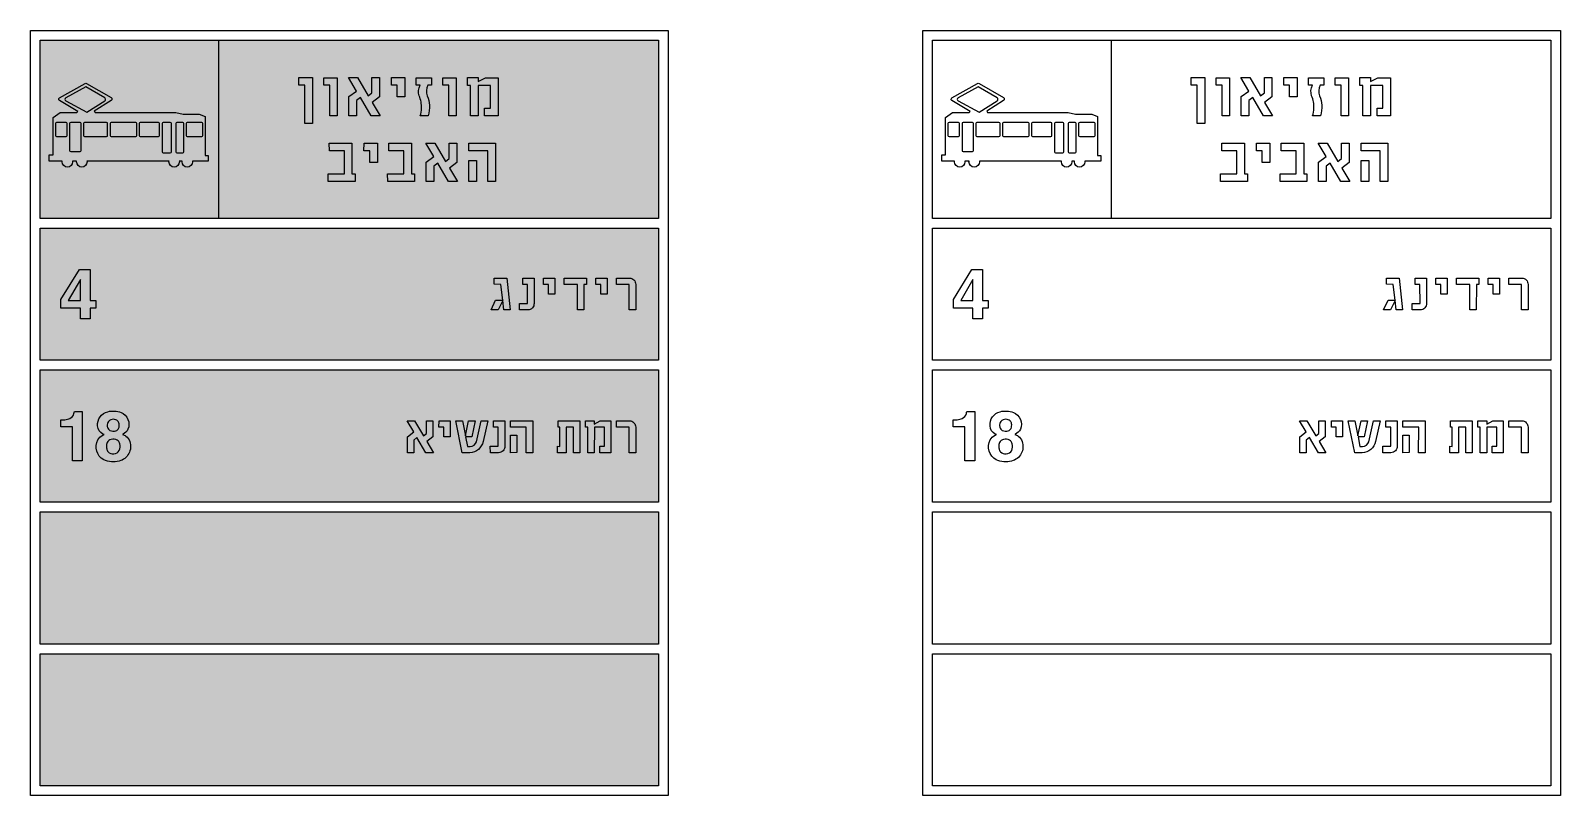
# Model space of a CAD drawing. Extents: x 0 to 1200, y 0 to 600.
import ezdxf

# ---------------------------------------------------------------- set-up
doc = ezdxf.new("R2010")
doc.units = 0
doc.header["$MEASUREMENT"] = 0

msp = doc.modelspace()

# ---------------------------------------------------------------- hatches: boundary and pattern name
for color, points in [(256, [(7.5001, 452.5), (7.5001, 592.5), (492.5, 592.5), (492.5, 452.5)]), (5, [(7.5001, 452.5), (7.5001, 592.5), (147.5, 592.5), (147.5, 452.5)])]:
    msp.add_hatch(color=color).paths.add_polyline_path(points)
h = msp.add_hatch(color=7)
edge = h.paths.add_edge_path()
edge.add_line((37.0328, 536.651), (22.6749, 545.11))
edge.add_arc((23.31702187585727, 546.173877732906), 1.242640870898622, 118.8776418096449, 238.886189722208, ccw=False)
edge.add_line((22.7169, 547.262), (42.756, 558.568))
edge.add_arc((43.3678, 557.4984011849642), 1.232209748835768, 60.230868216413626, 119.76913178358669, ccw=False)
edge.add_line((43.9796, 558.568), (63.1754, 547.389))
edge.add_arc((62.53737819408739, 546.2996440242227), 1.262445351998111, -57.40791172058482, 59.643041823096326, ccw=False)
edge.add_line((63.2174, 545.236), (49.9537, 536.735))
edge.add_line((49.9537, 536.735), (50.732, 535.871))
edge.add_line((50.732, 535.871), (113.885, 535.871))
edge.add_line((113.885, 535.871), (119.749, 534.31))
edge.add_line((119.749, 534.31), (132.32, 534.31))
edge.add_line((132.32, 534.31), (136.961, 532.496))
edge.add_line((136.961, 532.496), (136.961, 501.952))
edge.add_line((136.961, 501.952), (139.408, 501.952))
edge.add_line((139.408, 501.952), (139.408, 497.48))
edge.add_line((139.408, 497.48), (126.942, 497.48))
edge.add_arc((122.7882543079844, 497.0543333474608), 4.17549941600069, -1.088669654420812, 5.851119319778377, ccw=False)
edge.add_arc((122.871, 496.975), 4.091999999999999, -180, 0, ccw=False)
edge.add_arc((122.9637456920156, 496.8894127259948), 4.185620824718194, 171.8885493829678, 178.8283383571669, ccw=False)
edge.add_line((118.82, 497.48), (116.67, 497.48))
edge.add_arc((112.5262543079844, 496.8894127259948), 4.185620824718209, 1.1716616428331008, 8.111450617032176, ccw=False)
edge.add_arc((112.619, 496.975), 4.091999999999999, -180, 0, ccw=False)
edge.add_arc((112.7122456920156, 496.8811666949215), 4.18629743229945, 171.7758534942489, 178.715642468448, ccw=False)
edge.add_line((108.569, 497.48), (44.2325, 497.48))
edge.add_arc((40.08950430798441, 496.8770436793849), 4.186641808016244, 1.3406917072655915, 8.28048068146478, ccw=False)
edge.add_arc((40.18295, 496.975), 4.09205, -180, 0, ccw=False)
edge.add_arc((40.27589569201559, 496.8852897104582), 4.185957104204334, 171.832196884639, 178.7719858588382, ccw=False)
edge.add_line((36.1324, 497.48), (32.9273, 497.48))
edge.add_arc((28.76305430798441, 497.2275), 4.171893866515591, -3.469894487099623, 3.469894487099623, ccw=False)
edge.add_arc((28.85605, 496.975), 4.071249999999999, -180, 0, ccw=False)
edge.add_arc((28.96979569201559, 496.8852897104582), 4.185957104204334, 171.832196884639, 178.7719858588382, ccw=False)
edge.add_line((24.8263, 497.48), (14.6593, 497.48))
edge.add_line((14.6593, 497.48), (14.6593, 502.416))
edge.add_line((14.6593, 502.416), (17.6544, 502.416))
edge.add_line((17.6544, 502.416), (17.6544, 531.779))
edge.add_line((17.6544, 531.779), (23.1808, 535.871))
edge.add_line((23.1808, 535.871), (36.2335, 535.871))
edge.add_line((36.2335, 535.871), (37.0328, 536.651))
edge = h.paths.add_edge_path(flags=16)
edge.add_arc((20.44085007897397, 527.0199493390127), 0.8430507336729852, 90.02379221970901, 179.9285945039257)
edge.add_line((19.5978, 527.021), (19.5978, 517.776))
edge.add_arc((20.44141436338678, 517.7766140913712), 0.8436145868942178, 180.0417072528904, 269.9378991614473)
edge.add_line((20.4405, 516.933), (27.8966, 516.933))
edge.add_arc((27.89577024875016, 517.7766295781178), 0.843629986168287, 270.0563532035438, 359.9572417138272)
edge.add_line((28.7394, 517.776), (28.7394, 527.021))
edge.add_arc((27.89626535280134, 527.0198646547993), 0.8431354116128283, 0.07715309670209324, 89.97725884555625)
edge.add_line((27.8966, 527.863), (20.4405, 527.863))
edge = h.paths.add_edge_path(flags=16)
edge.add_arc((31.44893320678759, 527.0196657482621), 0.8433342622581039, 90.00905001386138, 179.909351453274)
edge.add_line((30.6056, 527.021), (30.6056, 505.931))
edge.add_arc((31.44948311305949, 505.9318832988515), 0.8438835753371623, 180.0599719048441, 269.9536197875427)
edge.add_line((31.4488, 505.088), (38.8258, 505.088))
edge.add_arc((38.82515150093498, 505.9318486766449), 0.8438489258311322, 270.0440318900266, 359.942376417586)
edge.add_line((39.669, 505.931), (39.669, 527.021))
edge.add_arc((38.82563222170562, 527.0196311274848), 0.8433688892039897, 0.09299685256578084, 89.98860168029849)
edge.add_line((38.8258, 527.863), (31.4488, 527.863))
edge = h.paths.add_edge_path(flags=16)
edge.add_arc((42.29929128824781, 517.7770919037896), 0.8440919944826711, 180.0741169169211, 269.9734399021413)
edge.add_line((42.2989, 516.933), (59.6109, 516.933))
edge.add_arc((59.61001255995006, 517.7766872532313), 0.8436877199621201, 270.0602670604364, 359.9533278569338)
edge.add_line((60.4537, 517.776), (60.4537, 527.021))
edge.add_arc((59.61054230541558, 527.0198415855158), 0.843158490356962, 0.07871863061257223, 89.9756933116475)
edge.add_line((59.6109, 527.863), (42.2989, 527.863))
edge.add_arc((42.29881921884816, 527.0193792280973), 0.8436207757704175, 89.99451362602146, 179.8899227598787)
edge.add_line((41.4552, 527.021), (41.4552, 517.776))
edge = h.paths.add_edge_path(flags=16)
edge.add_arc((63.16404561472027, 517.7771463223024), 0.8441463930541274, 180.0778057581247, 269.9765416691637)
edge.add_line((63.1637, 516.933), (82.5431, 516.933))
edge.add_arc((82.54215967526, 517.7766400434856), 0.8436405675303987, 270.0638620903295, 359.9565314953291)
edge.add_line((83.3858, 517.776), (83.3858, 527.021))
edge.add_arc((82.54268942438532, 527.0198887920778), 0.8431113078926034, 0.0755149906492058, 89.97209828571658)
edge.add_line((82.5431, 527.863), (63.1637, 527.863))
edge.add_arc((63.16357354054519, 527.0193248058052), 0.8436752036723932, 89.99141186912235, 179.8862339205022)
edge.add_line((62.3199, 527.021), (62.3199, 517.776))
edge = h.paths.add_edge_path(flags=16)
edge.add_arc((86.02293407757942, 517.7771347742129), 0.8441348403207763, 180.0770229939312, 269.9773244333531)
edge.add_line((86.0226, 516.933), (100.358, 516.933))
edge.add_arc((100.3572154446163, 517.7767845553836), 0.8437849201254626, 270.0532739062808, 359.9467260937183)
edge.add_line((101.201, 517.776), (101.201, 527.021))
edge.add_arc((100.3577466269164, 527.019745732174), 0.8432543058915962, 0.08522254651274974, 89.98278430545703)
edge.add_line((100.358, 527.863), (86.0226, 527.863))
edge.add_arc((86.02246201613872, 527.0193363548482), 0.8436636564357266, 89.99062909387273, 179.88701669575)
edge.add_line((85.1788, 527.021), (85.1788, 517.776))
edge = h.paths.add_edge_path(flags=16)
edge.add_arc((109.6037437459218, 504.9442571522422), 0.843257191178206, 270.0174113871108, 359.9145817609197)
edge.add_line((110.447, 504.943), (110.447, 527.021))
edge.add_arc((109.6037696740167, 527.0197688066462), 0.8432312248102387, 0.08365701592145545, 89.98434983604633)
edge.add_line((109.604, 527.863), (103.972, 527.863))
edge.add_arc((103.9722706594079, 527.0197284253197), 0.8432716181162259, 90.01838985409996, 179.9136032939357)
edge.add_line((103.129, 527.021), (103.129, 504.943))
edge.add_arc((103.9722159223185, 504.9442167725826), 0.843216800228131, 180.0826785682915, 269.9853282836823)
edge.add_line((103.972, 504.101), (109.604, 504.101))
edge = h.paths.add_edge_path(flags=16)
edge.add_arc((119.4117523888342, 504.9442484990651), 0.8432485354193351, 270.0168243102356, 359.9151688377921)
edge.add_line((120.255, 504.943), (120.255, 527.021))
edge.add_arc((119.4117855180153, 527.0197846694618), 0.8432153578162099, 0.0825807239050922, 89.98542612806241)
edge.add_line((119.412, 527.863), (114.745, 527.863))
edge.add_arc((114.7457605756147, 527.0202394243854), 0.8427609188171922, 90.05170835246871, 179.94829164754)
edge.add_line((113.903, 527.021), (113.903, 504.943))
edge.add_arc((114.7462015192483, 504.9442023524065), 0.8432023764873535, 180.0817001275685, 269.986306724402)
edge.add_line((114.746, 504.101), (119.412, 504.101))
edge = h.paths.add_edge_path(flags=16)
edge.add_arc((122.9457231240766, 527.0202768759235), 0.8427234343257326, 90.04916436525944, 179.9508356347512)
edge.add_line((122.103, 527.021), (122.103, 517.776))
edge.add_arc((122.9462528256268, 517.7762519325952), 0.8432528632608374, 180.0171178483611, 269.9148752996687)
edge.add_line((122.945, 516.933), (134.206, 516.933))
edge.add_arc((134.205251500935, 517.776748499065), 0.8437488310660156, 270.0508277362208, 359.9491722637812)
edge.add_line((135.049, 517.776), (135.049, 527.021))
edge.add_arc((134.2057235782937, 527.0197226561777), 0.8432773891270945, 0.086788094799525, 89.98121875716721)
edge.add_line((134.206, 527.863), (122.945, 527.863))
edge = h.paths.add_edge_path(flags=16)
edge.add_line((27.5685, 544.942), (44.0641, 535.914))
edge.add_line((44.0641, 535.914), (58.2398, 545.026))
edge.add_arc((57.53876482096641, 546.0755056337982), 1.262106333720332, 303.7416178613775, 420.7789660339439)
edge.add_line((58.1549, 547.177), (43.3473, 555.784))
edge.add_line((43.3473, 555.784), (27.5685, 547.177))
edge.add_arc((28.18048075006151, 546.0595000000001), 1.274098382561463, 118.7066019421511, 241.2933980578514)
at = {"true_color": 0x000000}
h = msp.add_hatch(color=18, dxfattribs=at)
h.paths.add_polyline_path([(342.73, 563.0930000000001), (351.094, 563.0930000000001), (351.087, 560.082), (356.741, 563.0269999999999), (366.71, 563.0409999999999), (366.724, 533.078), (356.141, 533.071), (356.141, 539.2080000000001), (360.696, 539.201), (360.696, 556.992), (351.131, 556.992), (351.109, 533.0930000000001), (345.096, 533.078), (345.074, 557.006), (342.73, 556.992)])
h.paths.add_polyline_path([(323.404, 563.063), (333.805, 563.063), (333.827, 533.0930000000001), (327.967, 533.078), (327.967, 557.065), (323.382, 557.057)])
edge = h.paths.add_edge_path()
edge.add_line((302.496, 563.063), (314.479, 563.049))
edge.add_line((314.479, 563.049), (314.457, 557.087))
edge.add_line((314.457, 557.087), (311.468, 557.087))
edge.add_arc((321.6762061742438, 552.5298946048333), 11.17920761407199, 155.9432566318946, 199.5119534221359)
edge.add_arc((291.6785223915404, 540.3803878040234), 21.20218661795121, 2.9295783263806925, 23.385892066245106, ccw=False)
edge.add_arc((287.5094402390031, 540.2903197221931), 25.370722235556, -16.447354333750525, 2.6515183435445238, ccw=False)
edge.add_line((311.842, 533.107), (305.631, 533.107))
edge.add_arc((288.7691970934406, 539.1004448639038), 17.89530046119119, 340.4324938055123, 359.5727426663001)
edge.add_arc((282.4544344492093, 539.6402315836527), 24.21892452036755, 358.4071011175086, 382.5296742339963)
edge.add_arc((314.6642351722782, 552.1832863165592), 10.36627157464244, 151.629753963514, 198.34864737609, ccw=False)
edge.add_line((305.543, 557.109), (302.503, 557.109))
edge.add_line((302.503, 557.109), (302.496, 563.063))
h.paths.add_polyline_path([(283.082, 563.0930000000001), (293.593, 563.0930000000001), (293.585, 547.975), (287.587, 547.997), (287.594, 557.087), (283.046, 557.072)])
h.paths.add_polyline_path([(249.43, 563.0930000000001), (256.374, 563.107), (264.841, 548.818), (267.778, 551.11), (267.77, 563.0930000000001), (273.725, 563.085), (273.71, 548.063), (267.946, 543.581), (274.142, 533.1), (267.192, 533.0930000000001), (258.761, 547.3969999999999), (255.707, 545.038), (255.707, 533.115), (249.701, 533.078), (249.716, 548.18), (255.685, 552.59)])
h.paths.add_polyline_path([(230.104, 563.063), (240.505, 563.063), (240.527, 533.0930000000001), (234.667, 533.078), (234.667, 557.065), (230.082, 557.057)])
h.paths.add_polyline_path([(210.317, 557.072), (210.31, 563.107), (221.179, 563.107), (221.164, 527.072), (215.071, 527.0790000000001), (215.093, 557.109)])
h.paths.add_polyline_path([(343.668, 511.667), (364.652, 511.652), (364.659, 481.682), (358.609, 481.674), (358.624, 505.654), (343.66, 505.661)])
h.paths.add_polyline_path([(343.653, 498.161), (349.644, 498.183), (349.652, 481.696), (343.653, 481.674)])
h.paths.add_polyline_path([(310.037, 511.66), (316.981, 511.675), (325.448, 497.385), (328.385, 499.6780000000001), (328.377, 511.66), (334.332, 511.653), (334.317, 496.631), (328.5530000000001, 492.148), (334.75, 481.667), (327.799, 481.66), (319.369, 495.964), (316.314, 493.606), (316.314, 481.682), (310.308, 481.645), (310.323, 496.748), (316.292, 501.157)])
h.paths.add_polyline_path([(280.941, 511.66), (298.717, 511.66), (298.717, 487.703), (301.134, 487.703), (301.134, 481.66), (280.091, 481.66), (280.084, 487.695), (292.748, 487.695), (292.762, 505.706), (280.956, 505.691)])
h.paths.add_polyline_path([(261.527, 511.66), (272.038, 511.66), (272.03, 496.543), (266.032, 496.565), (266.039, 505.654), (261.491, 505.64)])
h.paths.add_polyline_path([(234.328, 511.666), (252.104, 511.666), (252.104, 487.708), (254.521, 487.708), (254.521, 481.666), (233.478, 481.666), (233.471, 487.701), (246.134, 487.701), (246.149, 505.711), (234.342, 505.696)])
h = msp.add_hatch(color=2)
h.paths.add_polyline_path([(7.50135, 341.353), (7.50135, 444.938), (492.502, 444.938), (492.502, 341.353)])
h.paths.add_polyline_path([(7.50135, 230.001), (7.50135, 333.751), (492.502, 333.751), (492.502, 230.001)])
h.paths.add_polyline_path([(7.50135, 118.75), (7.50135, 222.5), (492.502, 222.5), (492.502, 118.75)])
h.paths.add_polyline_path([(7.50135, 7.50012), (7.50135, 111.085), (492.502, 111.085), (492.502, 7.50012)])
at = {"true_color": 0x0f0f00}
h = msp.add_hatch(color=28, dxfattribs=at)
h.paths.add_polyline_path([(23.8426, 389.11), (38.3067, 412.541), (46.7993, 412.541), (46.7993, 388.345), (51.1152, 388.345), (51.1152, 382.26), (46.7993, 382.26), (46.7993, 373.9), (39.1976, 373.9), (39.1976, 382.26), (23.8426, 382.26)])
h.paths.add_polyline_path([(39.1976, 404.756), (29.5992, 388.345), (39.1976, 388.345)], flags=16)
edge = h.paths.add_edge_path()
edge.add_line((459.65, 405.877), (469.7569999999999, 405.859))
edge.add_arc((469.8009552491587, 401.0222913022161), 4.83690842286138, -2.2902491866254877, 90.52068071348322, ccw=False)
edge.add_line((474.634, 400.829), (474.64, 380.877))
edge.add_line((474.64, 380.877), (469.58, 380.865))
edge.add_line((469.58, 380.865), (469.568, 400.89))
edge.add_line((469.568, 400.89), (459.625, 400.884))
edge.add_line((459.625, 400.884), (459.65, 405.877))
h.paths.add_polyline_path([(443.4469999999999, 405.852), (452.206, 405.852), (452.199, 393.255), (447.201, 393.273), (447.207, 400.848), (443.416, 400.835)])
h.paths.add_polyline_path([(418.559, 405.877), (435.997, 405.883), (435.979, 400.909), (434.086, 400.866), (434.05, 380.865), (428.923, 380.859), (428.941, 400.921), (418.5530000000001, 400.902)])
h.paths.add_polyline_path([(402.375, 405.852), (411.133, 405.852), (411.127, 393.255), (406.128, 393.273), (406.134, 400.848), (402.344, 400.835)])
edge = h.paths.add_edge_path()
edge.add_line((386.081, 405.859), (394.925, 405.852))
edge.add_line((394.925, 405.852), (394.919, 386.028))
edge.add_arc((389.9830525809618, 385.7928493671933), 4.941545582469039, -89.03820370349229, 2.727533055092408, ccw=False)
edge.add_line((390.066, 380.852), (383.621, 380.859))
edge.add_line((383.621, 380.859), (383.609, 385.906))
edge.add_line((383.609, 385.906), (389.871, 385.918))
edge.add_line((389.871, 385.918), (389.859, 400.835))
edge.add_line((389.859, 400.835), (386.087, 400.866))
edge.add_line((386.087, 400.866), (386.081, 405.859))
h.paths.add_polyline_path([(363.646, 405.865), (373.6130000000001, 405.865), (376.189, 380.852), (371.099, 380.852), (370.317, 388.341), (366.808, 380.859), (361.174, 380.865), (364.788, 388.439), (370.299, 388.433), (368.944, 400.921), (363.64, 400.945)])
edge = h.paths.add_edge_path()
edge.add_arc((59.41105089383931, 289.324673458784), 6.4935839217207, 245.1357975266261, 253.892791451443, ccw=False)
edge.add_arc((60.13257448646488, 290.1577871467049), 7.558981388970035, 182.3032746553766, 242.8282922996963, ccw=False)
edge.add_arc((62.97439384127572, 290.8478243776161), 10.44209495012372, 102.76097190336168, 185.4613811376184, ccw=False)
edge.add_arc((64.90638731283626, 284.4549806950065), 17.11029934686125, 69.3882058750412, 104.3423716222205, ccw=False)
edge.add_arc((67.10439470229778, 291.1755533175456), 10.05089373263273, -22.791808877858386, 67.62893037358953, ccw=False)
edge.add_arc((69.07719540370655, 290.7786195250675), 8.088179030993224, 294.9624287973609, 334.385603815709, ccw=False)
edge.add_line((72.4906, 283.446), (72.1052, 283.263))
edge.add_arc((66.52865790162473, 269.2034212802258), 15.12513059621237, 57.374529732457916, 68.36491600773502, ccw=False)
edge.add_arc((70.22112200823118, 275.4691859487439), 7.861828933038687, 15.968162436094303, 55.418700490342076, ccw=False)
edge.add_arc((66.59917199382278, 273.7420283212501), 11.83781441241533, -75.8378173839128, 19.184160729682276, ccw=False)
edge.add_arc((64.79087652173916, 278.6802075130435), 17.07704164026976, 244.2882247696958, 285.99145887323505, ccw=False)
edge.add_arc((62.99532625622265, 273.4962731707421), 11.64451316517747, 151.9500623230288, 241.1806869929888, ccw=False)
edge.add_arc((60.42870926295353, 274.569298052865), 8.87860176390339, 115.8277112288803, 150.2723466173283, ccw=False)
edge.add_line((56.5606, 282.561), (57.6095, 283.086))
edge = h.paths.add_edge_path(flags=16)
edge.add_arc((68.66447714314205, 274.048949601829), 9.229498814758816, 182.2350969509721, 193.4576496513536)
edge.add_arc((64.75750888255745, 272.9926058160088), 5.18531273124072, 192.1527569989629, 219.935857133142)
edge.add_arc((64.79598107612127, 273.4961829152214), 5.54985417106032, 223.6698241301923, 275.4044746997624)
edge.add_arc((65.04405116648316, 273.173380893357), 5.209625604716568, 273.0220055590796, 330.6257982210312)
edge.add_arc((62.76137972853537, 273.8752194573919), 7.560176019654469, 334.4791764615841, 374.9926484817921)
edge.add_arc((65.3531925453335, 274.6274694380479), 4.862311903968738, 14.33094218640564, 58.72008422563714)
edge.add_arc((64.88239022123095, 273.4188699821784), 6.143807499494097, 60.82036111618694, 105.5080238075749)
edge.add_arc((64.28434536279124, 274.7154642207074), 4.74008091032209, 102.731679503807, 152.9920760422316)
edge.add_arc((66.01604713888163, 274.058322060901), 6.584413001088713, 154.740636689068, 183.2154281273058)
edge = h.paths.add_edge_path(flags=16)
edge.add_arc((64.66085833328268, 290.3511429917269), 4.585413398848934, 185.8346413916235, 199.2946761413314)
edge.add_arc((64.4866809881535, 290.0932745108454), 4.339793191728084, 196.8404987359432, 238.5503831436154)
edge.add_arc((64.9054708071531, 291.3214073090011), 5.613179597059879, 241.4454773385265, 290.4504491617581)
edge.add_arc((65.5967284764007, 289.7417240440432), 3.892710715049659, 289.0409283930575, 332.6116141783439)
edge.add_arc((63.74867356553291, 290.4227436278907), 5.852047193990453, 335.0155377006643, 370.8866488152067)
edge.add_arc((65.44858360966042, 290.9281790568438), 4.091027751185504, 8.43102255601061, 46.28261560370915)
edge.add_arc((64.99676638090271, 290.0113005574506), 5.075260058667116, 49.75168038962411, 89.14838114645686)
edge.add_arc((64.79291370121875, 290.2390257525573), 4.855013922952239, 86.70222060776925, 139.7958561356058)
edge.add_arc((65.14975678047182, 290.3410035626402), 5.071100772210134, 143.2805635915483, 185.1591202679292)
edge = h.paths.add_edge_path()
edge.add_line((23.7901, 294.511), (25.888, 294.511))
edge.add_arc((25.34611064266522, 303.7398724553252), 9.244767756534165, 273.3603634684338, 279.3527548562491)
edge.add_arc((25.35072062186458, 307.1686663753995), 12.63972189299086, 276.8054149216268, 295.6549800207473)
edge.add_arc((28.12905311446846, 301.29814178356), 6.145159378140527, 296.0019328421403, 343.6863984543981)
edge.add_arc((17.07990956189412, 304.9445776591741), 17.77812381059996, 342.4101149119969, 347.7023186115528)
edge.add_line((34.4501, 301.158), (40.5479, 301.158))
edge.add_line((40.5479, 301.158), (40.5479, 262.441))
edge.add_line((40.5479, 262.441), (32.7693, 262.441))
edge.add_line((32.7693, 262.441), (32.7693, 289.165))
edge.add_line((32.7693, 289.165), (23.7901, 289.165))
edge.add_line((23.7901, 289.165), (23.7901, 294.511))
edge = h.paths.add_edge_path()
edge.add_line((459.65, 293.88), (469.7569999999999, 293.862))
edge.add_arc((469.801431301793, 289.025791302216), 4.836412793496918, -2.2845559138419844, 90.5263739862657, ccw=False)
edge.add_line((474.634, 288.833), (474.64, 268.88))
edge.add_line((474.64, 268.88), (469.58, 268.868))
edge.add_line((469.58, 268.868), (469.568, 288.894))
edge.add_line((469.568, 288.894), (459.625, 288.888))
edge.add_line((459.625, 288.888), (459.65, 293.88))
h.paths.add_polyline_path([(435.21, 293.856), (442.181, 293.856), (442.174, 291.348), (446.886, 293.801), (455.193, 293.813), (455.206, 268.844), (446.386, 268.838), (446.386, 273.953), (450.182, 273.946), (450.182, 288.772), (442.211, 288.772), (442.193, 268.856), (437.182, 268.844), (437.163, 288.784), (435.21, 288.772)])
h.paths.add_polyline_path([(413.792, 293.874), (430.791, 293.85), (430.785, 268.844), (425.774, 268.85), (425.774, 288.827), (420.109, 288.827), (420.097, 268.826), (413.273, 268.838), (413.292, 273.861), (415.08, 273.849), (415.062, 288.827), (413.792, 288.827)])
h.paths.add_polyline_path([(376.36, 293.862), (393.847, 293.85), (393.853, 268.874), (388.811, 268.868), (388.823, 288.851), (376.354, 288.857)])
h.paths.add_polyline_path([(376.348, 282.607), (381.341, 282.626), (381.347, 268.887), (376.348, 268.868)])
edge = h.paths.add_edge_path()
edge.add_line((363.084, 293.862), (371.9280000000001, 293.856))
edge.add_line((371.9280000000001, 293.856), (371.922, 274.032))
edge.add_arc((366.9865525809618, 273.7963645435033), 4.941069246068992, -89.03231223913832, 2.7334245194467144, ccw=False)
edge.add_line((367.07, 268.856), (360.624, 268.862))
edge.add_line((360.624, 268.862), (360.612, 273.91))
edge.add_line((360.612, 273.91), (366.874, 273.922))
edge.add_line((366.874, 273.922), (366.862, 288.839))
edge.add_line((366.862, 288.839), (363.09, 288.87))
edge.add_line((363.09, 288.87), (363.084, 293.862))
edge = h.paths.add_edge_path()
edge.add_line((333.542, 293.838), (338.73, 293.844))
edge.add_line((338.73, 293.844), (341.092, 282.07))
edge.add_line((341.092, 282.07), (343.619, 293.844))
edge.add_line((343.619, 293.844), (348.801, 293.85))
edge.add_line((348.801, 293.85), (346.079, 281.356))
edge.add_line((346.079, 281.356), (341.263, 281.356))
edge.add_line((341.263, 281.356), (342.771, 273.83))
edge.add_line((342.771, 273.83), (344.755, 273.849))
edge.add_arc((344.7595905887055, 279.1860719203123), 5.337073894569098, 269.9507180533882, 341.5046014431052)
edge.add_line((349.821, 277.493), (353.373, 293.844))
edge.add_line((353.373, 293.844), (358.665, 293.844))
edge.add_line((358.665, 293.844), (354.905, 277.56))
edge.add_arc((344.0955231244998, 279.901115997438), 11.06009106813472, 272.30837621497034, 347.77962294016135, ccw=False)
edge.add_line((344.541, 268.85), (338.651, 268.856))
edge.add_line((338.651, 268.856), (333.542, 293.838))
h.paths.add_polyline_path([(320.364, 293.856), (329.123, 293.856), (329.117, 281.258), (324.118, 281.277), (324.124, 288.851), (320.334, 288.839)])
h.paths.add_polyline_path([(295.321, 293.856), (301.107, 293.868), (308.163, 281.96), (310.61, 283.871), (310.604, 293.856), (315.566, 293.85), (315.554, 281.332), (310.75, 277.596), (315.914, 268.862), (310.122, 268.856), (303.097, 280.776), (300.551, 278.811), (300.551, 268.874), (295.546, 268.844), (295.559, 281.429), (300.533, 285.104)])
at = {"true_color": 0x000000}
h = msp.add_hatch(color=18, dxfattribs=at)
h.paths.add_polyline_path([(23.8426, 389.11), (38.3067, 412.541), (46.7993, 412.541), (46.7993, 388.345), (51.1152, 388.345), (51.1152, 382.26), (46.7993, 382.26), (46.7993, 373.9), (39.1976, 373.9), (39.1976, 382.26), (23.8426, 382.26)])
h.paths.add_polyline_path([(39.1976, 404.756), (29.5992, 388.345), (39.1976, 388.345)], flags=16)
edge = h.paths.add_edge_path()
edge.add_line((459.65, 405.877), (469.7569999999999, 405.859))
edge.add_arc((469.8009552491587, 401.0222913022161), 4.83690842286138, -2.2902491866254877, 90.52068071348322, ccw=False)
edge.add_line((474.634, 400.829), (474.64, 380.877))
edge.add_line((474.64, 380.877), (469.58, 380.865))
edge.add_line((469.58, 380.865), (469.568, 400.89))
edge.add_line((469.568, 400.89), (459.625, 400.884))
edge.add_line((459.625, 400.884), (459.65, 405.877))
h.paths.add_polyline_path([(443.4469999999999, 405.852), (452.206, 405.852), (452.199, 393.255), (447.201, 393.273), (447.207, 400.848), (443.416, 400.835)])
h.paths.add_polyline_path([(418.559, 405.877), (435.997, 405.883), (435.979, 400.909), (434.086, 400.866), (434.05, 380.865), (428.923, 380.859), (428.941, 400.921), (418.5530000000001, 400.902)])
h.paths.add_polyline_path([(402.375, 405.852), (411.133, 405.852), (411.127, 393.255), (406.128, 393.273), (406.134, 400.848), (402.344, 400.835)])
edge = h.paths.add_edge_path()
edge.add_line((386.081, 405.859), (394.925, 405.852))
edge.add_line((394.925, 405.852), (394.919, 386.028))
edge.add_arc((389.9830525809618, 385.7928493671933), 4.941545582469039, -89.03820370349229, 2.727533055092408, ccw=False)
edge.add_line((390.066, 380.852), (383.621, 380.859))
edge.add_line((383.621, 380.859), (383.609, 385.906))
edge.add_line((383.609, 385.906), (389.871, 385.918))
edge.add_line((389.871, 385.918), (389.859, 400.835))
edge.add_line((389.859, 400.835), (386.087, 400.866))
edge.add_line((386.087, 400.866), (386.081, 405.859))
h.paths.add_polyline_path([(363.646, 405.865), (373.6130000000001, 405.865), (376.189, 380.852), (371.099, 380.852), (370.317, 388.341), (366.808, 380.859), (361.174, 380.865), (364.788, 388.439), (370.299, 388.433), (368.944, 400.921), (363.64, 400.945)])
edge = h.paths.add_edge_path()
edge.add_arc((59.41105089383931, 289.324673458784), 6.4935839217207, 245.1357975266261, 253.892791451443, ccw=False)
edge.add_arc((60.13257448646488, 290.1577871467049), 7.558981388970035, 182.3032746553766, 242.8282922996963, ccw=False)
edge.add_arc((62.97439384127572, 290.8478243776161), 10.44209495012372, 102.76097190336168, 185.4613811376184, ccw=False)
edge.add_arc((64.90638731283626, 284.4549806950065), 17.11029934686125, 69.3882058750412, 104.3423716222205, ccw=False)
edge.add_arc((67.10439470229778, 291.1755533175456), 10.05089373263273, -22.791808877858386, 67.62893037358953, ccw=False)
edge.add_arc((69.07719540370655, 290.7786195250675), 8.088179030993224, 294.9624287973609, 334.385603815709, ccw=False)
edge.add_line((72.4906, 283.446), (72.1052, 283.263))
edge.add_arc((66.52865790162473, 269.2034212802258), 15.12513059621237, 57.374529732457916, 68.36491600773502, ccw=False)
edge.add_arc((70.22112200823118, 275.4691859487439), 7.861828933038687, 15.968162436094303, 55.418700490342076, ccw=False)
edge.add_arc((66.59917199382278, 273.7420283212501), 11.83781441241533, -75.8378173839128, 19.184160729682276, ccw=False)
edge.add_arc((64.79087652173916, 278.6802075130435), 17.07704164026976, 244.2882247696958, 285.99145887323505, ccw=False)
edge.add_arc((62.99532625622265, 273.4962731707421), 11.64451316517747, 151.9500623230288, 241.1806869929888, ccw=False)
edge.add_arc((60.42870926295353, 274.569298052865), 8.87860176390339, 115.8277112288803, 150.2723466173283, ccw=False)
edge.add_line((56.5606, 282.561), (57.6095, 283.086))
edge = h.paths.add_edge_path(flags=16)
edge.add_arc((68.66447714314205, 274.048949601829), 9.229498814758816, 182.2350969509721, 193.4576496513536)
edge.add_arc((64.75750888255745, 272.9926058160088), 5.18531273124072, 192.1527569989629, 219.935857133142)
edge.add_arc((64.79598107612127, 273.4961829152214), 5.54985417106032, 223.6698241301923, 275.4044746997624)
edge.add_arc((65.04405116648316, 273.173380893357), 5.209625604716568, 273.0220055590796, 330.6257982210312)
edge.add_arc((62.76137972853537, 273.8752194573919), 7.560176019654469, 334.4791764615841, 374.9926484817921)
edge.add_arc((65.3531925453335, 274.6274694380479), 4.862311903968738, 14.33094218640564, 58.72008422563714)
edge.add_arc((64.88239022123095, 273.4188699821784), 6.143807499494097, 60.82036111618694, 105.5080238075749)
edge.add_arc((64.28434536279124, 274.7154642207074), 4.74008091032209, 102.731679503807, 152.9920760422316)
edge.add_arc((66.01604713888163, 274.058322060901), 6.584413001088713, 154.740636689068, 183.2154281273058)
edge = h.paths.add_edge_path(flags=16)
edge.add_arc((64.66085833328268, 290.3511429917269), 4.585413398848934, 185.8346413916235, 199.2946761413314)
edge.add_arc((64.4866809881535, 290.0932745108454), 4.339793191728084, 196.8404987359432, 238.5503831436154)
edge.add_arc((64.9054708071531, 291.3214073090011), 5.613179597059879, 241.4454773385265, 290.4504491617581)
edge.add_arc((65.5967284764007, 289.7417240440432), 3.892710715049659, 289.0409283930575, 332.6116141783439)
edge.add_arc((63.74867356553291, 290.4227436278907), 5.852047193990453, 335.0155377006643, 370.8866488152067)
edge.add_arc((65.44858360966042, 290.9281790568438), 4.091027751185504, 8.43102255601061, 46.28261560370915)
edge.add_arc((64.99676638090271, 290.0113005574506), 5.075260058667116, 49.75168038962411, 89.14838114645686)
edge.add_arc((64.79291370121875, 290.2390257525573), 4.855013922952239, 86.70222060776925, 139.7958561356058)
edge.add_arc((65.14975678047182, 290.3410035626402), 5.071100772210134, 143.2805635915483, 185.1591202679292)
edge = h.paths.add_edge_path()
edge.add_line((23.7901, 294.511), (25.888, 294.511))
edge.add_arc((25.34611064266522, 303.7398724553252), 9.244767756534165, 273.3603634684338, 279.3527548562491)
edge.add_arc((25.35072062186458, 307.1686663753995), 12.63972189299086, 276.8054149216268, 295.6549800207473)
edge.add_arc((28.12905311446846, 301.29814178356), 6.145159378140527, 296.0019328421403, 343.6863984543981)
edge.add_arc((17.07990956189412, 304.9445776591741), 17.77812381059996, 342.4101149119969, 347.7023186115528)
edge.add_line((34.4501, 301.158), (40.5479, 301.158))
edge.add_line((40.5479, 301.158), (40.5479, 262.441))
edge.add_line((40.5479, 262.441), (32.7693, 262.441))
edge.add_line((32.7693, 262.441), (32.7693, 289.165))
edge.add_line((32.7693, 289.165), (23.7901, 289.165))
edge.add_line((23.7901, 289.165), (23.7901, 294.511))
edge = h.paths.add_edge_path()
edge.add_line((459.65, 293.88), (469.7569999999999, 293.862))
edge.add_arc((469.801431301793, 289.025791302216), 4.836412793496918, -2.2845559138419844, 90.5263739862657, ccw=False)
edge.add_line((474.634, 288.833), (474.64, 268.88))
edge.add_line((474.64, 268.88), (469.58, 268.868))
edge.add_line((469.58, 268.868), (469.568, 288.894))
edge.add_line((469.568, 288.894), (459.625, 288.888))
edge.add_line((459.625, 288.888), (459.65, 293.88))
h.paths.add_polyline_path([(435.21, 293.856), (442.181, 293.856), (442.174, 291.348), (446.886, 293.801), (455.193, 293.813), (455.206, 268.844), (446.386, 268.838), (446.386, 273.953), (450.182, 273.946), (450.182, 288.772), (442.211, 288.772), (442.193, 268.856), (437.182, 268.844), (437.163, 288.784), (435.21, 288.772)])
h.paths.add_polyline_path([(413.792, 293.874), (430.791, 293.85), (430.785, 268.844), (425.774, 268.85), (425.774, 288.827), (420.109, 288.827), (420.097, 268.826), (413.273, 268.838), (413.292, 273.861), (415.08, 273.849), (415.062, 288.827), (413.792, 288.827)])
h.paths.add_polyline_path([(376.36, 293.862), (393.847, 293.85), (393.853, 268.874), (388.811, 268.868), (388.823, 288.851), (376.354, 288.857)])
h.paths.add_polyline_path([(376.348, 282.607), (381.341, 282.626), (381.347, 268.887), (376.348, 268.868)])
edge = h.paths.add_edge_path()
edge.add_line((363.084, 293.862), (371.9280000000001, 293.856))
edge.add_line((371.9280000000001, 293.856), (371.922, 274.032))
edge.add_arc((366.9865525809618, 273.7963645435033), 4.941069246068992, -89.03231223913832, 2.7334245194467144, ccw=False)
edge.add_line((367.07, 268.856), (360.624, 268.862))
edge.add_line((360.624, 268.862), (360.612, 273.91))
edge.add_line((360.612, 273.91), (366.874, 273.922))
edge.add_line((366.874, 273.922), (366.862, 288.839))
edge.add_line((366.862, 288.839), (363.09, 288.87))
edge.add_line((363.09, 288.87), (363.084, 293.862))
edge = h.paths.add_edge_path()
edge.add_line((333.542, 293.838), (338.73, 293.844))
edge.add_line((338.73, 293.844), (341.092, 282.07))
edge.add_line((341.092, 282.07), (343.619, 293.844))
edge.add_line((343.619, 293.844), (348.801, 293.85))
edge.add_line((348.801, 293.85), (346.079, 281.356))
edge.add_line((346.079, 281.356), (341.263, 281.356))
edge.add_line((341.263, 281.356), (342.771, 273.83))
edge.add_line((342.771, 273.83), (344.755, 273.849))
edge.add_arc((344.7595905887055, 279.1860719203123), 5.337073894569098, 269.9507180533882, 341.5046014431052)
edge.add_line((349.821, 277.493), (353.373, 293.844))
edge.add_line((353.373, 293.844), (358.665, 293.844))
edge.add_line((358.665, 293.844), (354.905, 277.56))
edge.add_arc((344.0955231244998, 279.901115997438), 11.06009106813472, 272.30837621497034, 347.77962294016135, ccw=False)
edge.add_line((344.541, 268.85), (338.651, 268.856))
edge.add_line((338.651, 268.856), (333.542, 293.838))
h.paths.add_polyline_path([(320.364, 293.856), (329.123, 293.856), (329.117, 281.258), (324.118, 281.277), (324.124, 288.851), (320.334, 288.839)])
h.paths.add_polyline_path([(295.321, 293.856), (301.107, 293.868), (308.163, 281.96), (310.61, 283.871), (310.604, 293.856), (315.566, 293.85), (315.554, 281.332), (310.75, 277.596), (315.914, 268.862), (310.122, 268.856), (303.097, 280.776), (300.551, 278.811), (300.551, 268.874), (295.546, 268.844), (295.559, 281.429), (300.533, 285.104)])

# ---------------------------------------------------------------- linework, layer by layer
at = {"color": 2}
msp.add_lwpolyline([(0.0001, 0.000100136), (0.0001, 600), (500, 600), (500, 0.000100136)], close=True, dxfattribs=at)
for points in [[(700.0001, 0.000100136), (700.0001, 600), (1200, 600), (1200, 0.000100136)], [(7.5001, 452.5), (7.5001, 592.5), (147.5, 592.5), (147.5, 452.5)], [(7.5001, 452.5), (7.5001, 592.5), (492.5, 592.5), (492.5, 452.5)], [(707.5001, 452.5), (707.5001, 592.5), (1192.5, 592.5), (1192.5, 452.5)], [(707.5001, 452.5), (707.5001, 592.5), (847.5, 592.5), (847.5, 452.5)], [(210.317, 557.072), (210.31, 563.107), (221.179, 563.107), (221.164, 527.072), (215.071, 527.0790000000001), (215.093, 557.109)], [(230.104, 563.063), (240.505, 563.063), (240.527, 533.0930000000001), (234.667, 533.078), (234.667, 557.065), (230.082, 557.057)], [(249.43, 563.0930000000001), (256.374, 563.107), (264.841, 548.818), (267.778, 551.11), (267.77, 563.0930000000001), (273.725, 563.085), (273.71, 548.063), (267.946, 543.581), (274.142, 533.1), (267.192, 533.0930000000001), (258.761, 547.3969999999999), (255.707, 545.038), (255.707, 533.115), (249.701, 533.078), (249.716, 548.18), (255.685, 552.59)], [(283.082, 563.0930000000001), (293.593, 563.0930000000001), (293.585, 547.975), (287.587, 547.997), (287.594, 557.087), (283.046, 557.072)], [(323.404, 563.063), (333.805, 563.063), (333.827, 533.0930000000001), (327.967, 533.078), (327.967, 557.065), (323.382, 557.057)], [(342.73, 563.0930000000001), (351.094, 563.0930000000001), (351.087, 560.082), (356.741, 563.0269999999999), (366.71, 563.0409999999999), (366.724, 533.078), (356.141, 533.071), (356.141, 539.2080000000001), (360.696, 539.201), (360.696, 556.992), (351.131, 556.992), (351.109, 533.0930000000001), (345.096, 533.078), (345.074, 557.006), (342.73, 556.992)], [(910.317, 557.072), (910.31, 563.107), (921.179, 563.107), (921.164, 527.072), (915.071, 527.0790000000001), (915.093, 557.109)], [(930.104, 563.063), (940.505, 563.063), (940.527, 533.0930000000001), (934.667, 533.078), (934.667, 557.065), (930.082, 557.057)], [(949.4300000000001, 563.0930000000001), (956.374, 563.107), (964.841, 548.818), (967.778, 551.11), (967.77, 563.0930000000001), (973.725, 563.085), (973.71, 548.063), (967.9459999999999, 543.581), (974.142, 533.1), (967.192, 533.0930000000001), (958.761, 547.3969999999999), (955.707, 545.038), (955.707, 533.115), (949.701, 533.078), (949.716, 548.18), (955.685, 552.59)], [(983.082, 563.0930000000001), (993.5930000000001, 563.0930000000001), (993.585, 547.975), (987.587, 547.997), (987.594, 557.087), (983.046, 557.072)], [(1023.404, 563.063), (1033.805, 563.063), (1033.827, 533.0930000000001), (1027.967, 533.078), (1027.967, 557.065), (1023.382, 557.057)], [(1042.73, 563.0930000000001), (1051.094, 563.0930000000001), (1051.087, 560.082), (1056.741, 563.0269999999999), (1066.71, 563.0409999999999), (1066.724, 533.078), (1056.141, 533.071), (1056.141, 539.2080000000001), (1060.696, 539.201), (1060.696, 556.992), (1051.131, 556.992), (1051.109, 533.0930000000001), (1045.096, 533.078), (1045.074, 557.006), (1042.73, 556.992)], [(234.328, 511.666), (252.104, 511.666), (252.104, 487.708), (254.521, 487.708), (254.521, 481.666), (233.478, 481.666), (233.471, 487.701), (246.134, 487.701), (246.149, 505.711), (234.342, 505.696)], [(261.527, 511.66), (272.038, 511.66), (272.03, 496.543), (266.032, 496.565), (266.039, 505.654), (261.491, 505.64)], [(280.941, 511.66), (298.717, 511.66), (298.717, 487.703), (301.134, 487.703), (301.134, 481.66), (280.091, 481.66), (280.084, 487.695), (292.748, 487.695), (292.762, 505.706), (280.956, 505.691)], [(310.037, 511.66), (316.981, 511.675), (325.448, 497.385), (328.385, 499.6780000000001), (328.377, 511.66), (334.332, 511.653), (334.317, 496.631), (328.5530000000001, 492.148), (334.75, 481.667), (327.799, 481.66), (319.369, 495.964), (316.314, 493.606), (316.314, 481.682), (310.308, 481.645), (310.323, 496.748), (316.292, 501.157)], [(343.668, 511.667), (364.652, 511.652), (364.659, 481.682), (358.609, 481.674), (358.624, 505.654), (343.66, 505.661)], [(934.328, 511.666), (952.104, 511.666), (952.104, 487.708), (954.521, 487.708), (954.521, 481.666), (933.478, 481.666), (933.471, 487.701), (946.134, 487.701), (946.149, 505.711), (934.342, 505.696)], [(961.527, 511.66), (972.038, 511.66), (972.03, 496.543), (966.0319999999999, 496.565), (966.039, 505.654), (961.491, 505.64)], [(980.941, 511.66), (998.717, 511.66), (998.717, 487.703), (1001.134, 487.703), (1001.134, 481.66), (980.091, 481.66), (980.0840000000001, 487.695), (992.748, 487.695), (992.762, 505.706), (980.9559999999999, 505.691)], [(1010.037, 511.66), (1016.981, 511.675), (1025.448, 497.385), (1028.385, 499.6780000000001), (1028.377, 511.66), (1034.332, 511.653), (1034.317, 496.631), (1028.553, 492.148), (1034.75, 481.667), (1027.799, 481.66), (1019.369, 495.964), (1016.314, 493.606), (1016.314, 481.682), (1010.308, 481.645), (1010.323, 496.748), (1016.292, 501.157)], [(1043.668, 511.667), (1064.652, 511.652), (1064.659, 481.682), (1058.609, 481.674), (1058.624, 505.654), (1043.66, 505.661)], [(343.653, 498.161), (349.644, 498.183), (349.652, 481.696), (343.653, 481.674)], [(1043.653, 498.161), (1049.644, 498.183), (1049.652, 481.696), (1043.653, 481.674)], [(707.50135, 341.353), (707.50135, 444.938), (1192.502, 444.938), (1192.502, 341.353)], [(723.8426, 389.11), (738.3067, 412.541), (746.7993, 412.541), (746.7993, 388.345), (751.1152, 388.345), (751.1152, 382.26), (746.7993, 382.26), (746.7993, 373.9), (739.1976, 373.9), (739.1976, 382.26), (723.8426, 382.26)], [(739.1976, 404.756), (729.5992, 388.345), (739.1976, 388.345)], [(1063.646, 405.865), (1073.613, 405.865), (1076.189, 380.852), (1071.099, 380.852), (1070.317, 388.341), (1066.808, 380.859), (1061.174, 380.865), (1064.788, 388.439), (1070.299, 388.433), (1068.944, 400.921), (1063.64, 400.945)], [(1102.375, 405.852), (1111.133, 405.852), (1111.127, 393.255), (1106.128, 393.273), (1106.134, 400.848), (1102.344, 400.835)], [(1118.559, 405.877), (1135.997, 405.883), (1135.979, 400.909), (1134.086, 400.866), (1134.05, 380.865), (1128.923, 380.859), (1128.941, 400.921), (1118.553, 400.902)], [(1143.447, 405.852), (1152.206, 405.852), (1152.199, 393.255), (1147.201, 393.273), (1147.207, 400.848), (1143.416, 400.835)], [(707.50135, 230.001), (707.50135, 333.751), (1192.502, 333.751), (1192.502, 230.001)], [(995.3209999999999, 293.856), (1001.107, 293.868), (1008.163, 281.96), (1010.61, 283.871), (1010.604, 293.856), (1015.566, 293.85), (1015.554, 281.332), (1010.75, 277.596), (1015.914, 268.862), (1010.122, 268.856), (1003.097, 280.776), (1000.551, 278.811), (1000.551, 268.874), (995.546, 268.844), (995.559, 281.429), (1000.533, 285.104)], [(1020.364, 293.856), (1029.123, 293.856), (1029.117, 281.258), (1024.118, 281.277), (1024.124, 288.851), (1020.334, 288.839)], [(1076.36, 293.862), (1093.847, 293.85), (1093.853, 268.874), (1088.811, 268.868), (1088.823, 288.851), (1076.354, 288.857)], [(1113.792, 293.874), (1130.791, 293.85), (1130.785, 268.844), (1125.774, 268.85), (1125.774, 288.827), (1120.109, 288.827), (1120.097, 268.826), (1113.273, 268.838), (1113.292, 273.861), (1115.08, 273.849), (1115.062, 288.827), (1113.792, 288.827)], [(1135.21, 293.856), (1142.181, 293.856), (1142.174, 291.348), (1146.886, 293.801), (1155.193, 293.813), (1155.206, 268.844), (1146.386, 268.838), (1146.386, 273.953), (1150.182, 273.946), (1150.182, 288.772), (1142.211, 288.772), (1142.193, 268.856), (1137.182, 268.844), (1137.163, 288.784), (1135.21, 288.772)], [(1076.348, 282.607), (1081.341, 282.626), (1081.347, 268.887), (1076.348, 268.868)], [(707.50135, 118.75), (707.50135, 222.5), (1192.502, 222.5), (1192.502, 118.75)], [(707.50135, 7.50012), (707.50135, 111.085), (1192.502, 111.085), (1192.502, 7.50012)]]:
    msp.add_lwpolyline(points, close=True)
for points in [[(37.0328, 536.651), (22.6749, 545.11, -0.5774), (22.7169, 547.262), (42.756, 558.568, -0.265791), (43.9796, 558.568), (63.1754, 547.389, -0.560319), (63.2174, 545.236), (49.9537, 536.735), (50.732, 535.871), (113.885, 535.871), (119.749, 534.31), (132.32, 534.31), (136.961, 532.496), (136.961, 501.952), (139.408, 501.952), (139.408, 497.48), (126.942, 497.48, -0.0302898), (126.963, 496.975, -1), (118.779, 496.975, -0.0302898), (118.82, 497.48), (116.67, 497.48, -0.0302898), (116.711, 496.975, -1), (108.527, 496.975, -0.0302898), (108.569, 497.48), (44.2325, 497.48, -0.0302898), (44.275, 496.975, -1), (36.0909, 496.975, -0.0302898), (36.1324, 497.48), (32.9273, 497.48, -0.0302898), (32.9273, 496.975, -1), (24.7848, 496.975, -0.0302898), (24.8263, 497.48), (14.6593, 497.48), (14.6593, 502.416), (17.6544, 502.416), (17.6544, 531.779), (23.1808, 535.871), (36.2335, 535.871)], [(27.5685, 544.942), (44.0641, 535.914), (58.2398, 545.026, 0.560241), (58.1549, 547.177), (43.3473, 555.784), (27.5685, 547.177, 0.592499)], [(302.496, 563.063), (314.479, 563.049), (314.457, 557.087), (311.468, 557.087, 0.192428), (311.139, 548.7959999999999, -0.0894953), (312.853, 541.464, -0.08352799999999999), (311.842, 533.107), (305.631, 533.107, 0.0837098), (306.664, 538.967, 0.105645), (304.825, 548.92, -0.206721), (305.543, 557.109), (302.503, 557.109)], [(737.0328, 536.651), (722.6749, 545.11, -0.5774), (722.7169, 547.262), (742.756, 558.568, -0.265791), (743.9796, 558.568), (763.1754, 547.389, -0.560319), (763.2174, 545.236), (749.9537, 536.735), (750.732, 535.871), (813.885, 535.871), (819.749, 534.31), (832.3199999999999, 534.31), (836.961, 532.496), (836.961, 501.952), (839.408, 501.952), (839.408, 497.48), (826.942, 497.48, -0.0302898), (826.963, 496.975, -1), (818.779, 496.975, -0.0302898), (818.8199999999999, 497.48), (816.67, 497.48, -0.0302898), (816.711, 496.975, -1), (808.527, 496.975, -0.0302898), (808.569, 497.48), (744.2325, 497.48, -0.0302898), (744.275, 496.975, -1), (736.0909, 496.975, -0.0302898), (736.1324, 497.48), (732.9273000000001, 497.48, -0.0302898), (732.9273000000001, 496.975, -1), (724.7848, 496.975, -0.0302898), (724.8263, 497.48), (714.6593, 497.48), (714.6593, 502.416), (717.6544, 502.416), (717.6544, 531.779), (723.1808, 535.871), (736.2335, 535.871)], [(727.5685, 544.942), (744.0641, 535.914), (758.2398000000001, 545.026, 0.560241), (758.1549, 547.177), (743.3473, 555.784), (727.5685, 547.177, 0.592499)], [(1002.496, 563.063), (1014.479, 563.049), (1014.457, 557.087), (1011.468, 557.087, 0.192428), (1011.139, 548.7959999999999, -0.0894953), (1012.853, 541.464, -0.08352799999999999), (1011.842, 533.107), (1005.631, 533.107, 0.0837098), (1006.664, 538.967, 0.105645), (1004.825, 548.92, -0.206721), (1005.543, 557.109), (1002.503, 557.109)], [(20.4405, 527.863, 0.4137270000000001), (19.5978, 527.021), (19.5978, 517.776, 0.413683), (20.4405, 516.933), (27.8966, 516.933, 0.413707), (28.7394, 517.776), (28.7394, 527.021, 0.413703), (27.8966, 527.863)], [(31.4488, 527.863, 0.413704), (30.6056, 527.021), (30.6056, 505.931, 0.41367), (31.4488, 505.088), (38.8258, 505.088, 0.413694), (39.669, 505.931), (39.669, 527.021, 0.41368), (38.8258, 527.863)], [(41.4552, 517.776, 0.413699), (42.2989, 516.933), (59.6109, 516.933, 0.413667), (60.4537, 517.776), (60.4537, 527.021, 0.413687), (59.6109, 527.863), (42.2989, 527.863, 0.413679), (41.4552, 527.021)], [(62.3199, 517.776, 0.413696), (63.1637, 516.933), (82.5431, 516.933, 0.4136649999999999), (83.3858, 517.776), (83.3858, 527.021, 0.413685), (82.5431, 527.863), (63.1637, 527.863, 0.413676), (62.3199, 527.021)], [(85.1788, 517.776, 0.413704), (86.0226, 516.933), (100.358, 516.933, 0.413669), (101.201, 517.776), (101.201, 527.021, 0.4136899999999999), (100.358, 527.863), (86.0226, 527.863, 0.413684), (85.1788, 527.021)], [(109.604, 504.101, 0.413688), (110.447, 504.943), (110.447, 527.021, 0.413706), (109.604, 527.863), (103.972, 527.863, 0.413678), (103.129, 527.021), (103.129, 504.943, 0.413716), (103.972, 504.101)], [(119.412, 504.101, 0.413694), (120.255, 504.943), (120.255, 527.021, 0.413717), (119.412, 527.863), (114.745, 527.863, 0.413685), (113.903, 527.021), (113.903, 504.943, 0.413726), (114.746, 504.101)], [(122.945, 527.863, 0.4137109999999999), (122.103, 527.021), (122.103, 517.776, 0.413691), (122.945, 516.933), (134.206, 516.933, 0.413694), (135.049, 517.776), (135.049, 527.021, 0.413674), (134.206, 527.863)], [(720.4405, 527.863, 0.4137270000000001), (719.5978, 527.021), (719.5978, 517.776, 0.413683), (720.4405, 516.933), (727.8966, 516.933, 0.413707), (728.7394, 517.776), (728.7394, 527.021, 0.413703), (727.8966, 527.863)], [(731.4488, 527.863, 0.413704), (730.6056, 527.021), (730.6056, 505.931, 0.41367), (731.4488, 505.088), (738.8258, 505.088, 0.413694), (739.669, 505.931), (739.669, 527.021, 0.41368), (738.8258, 527.863)], [(741.4552, 517.776, 0.413699), (742.2989, 516.933), (759.6109, 516.933, 0.413667), (760.4537, 517.776), (760.4537, 527.021, 0.413687), (759.6109, 527.863), (742.2989, 527.863, 0.413679), (741.4552, 527.021)], [(762.3199, 517.776, 0.413696), (763.1637, 516.933), (782.5431, 516.933, 0.4136649999999999), (783.3858, 517.776), (783.3858, 527.021, 0.413685), (782.5431, 527.863), (763.1637, 527.863, 0.413676), (762.3199, 527.021)], [(785.1788, 517.776, 0.413704), (786.0226, 516.933), (800.358, 516.933, 0.413669), (801.201, 517.776), (801.201, 527.021, 0.4136899999999999), (800.358, 527.863), (786.0226, 527.863, 0.413684), (785.1788, 527.021)], [(809.604, 504.101, 0.413688), (810.447, 504.943), (810.447, 527.021, 0.413706), (809.604, 527.863), (803.972, 527.863, 0.413678), (803.129, 527.021), (803.129, 504.943, 0.413716), (803.972, 504.101)], [(819.412, 504.101, 0.413694), (820.255, 504.943), (820.255, 527.021, 0.413717), (819.412, 527.863), (814.745, 527.863, 0.413685), (813.903, 527.021), (813.903, 504.943, 0.413726), (814.746, 504.101)], [(822.9449999999999, 527.863, 0.4137109999999999), (822.103, 527.021), (822.103, 517.776, 0.413691), (822.9449999999999, 516.933), (834.206, 516.933, 0.413694), (835.049, 517.776), (835.049, 527.021, 0.413674), (834.206, 527.863)], [(1086.081, 405.859), (1094.925, 405.852), (1094.919, 386.028, -0.423269), (1090.066, 380.852), (1083.621, 380.859), (1083.609, 385.906), (1089.871, 385.918), (1089.859, 400.835), (1086.087, 400.866)], [(1159.65, 405.877), (1169.757, 405.859, -0.428657), (1174.634, 400.829), (1174.64, 380.877), (1169.58, 380.865), (1169.568, 400.89), (1159.625, 400.884)], [(723.7901, 294.511), (725.888, 294.511, 0.0261527), (726.8485000000001, 294.618, 0.0824327), (730.8231, 295.775, 0.211118), (734.0268, 299.572, 0.0230957), (734.4501, 301.158), (740.5479, 301.158), (740.5479, 262.441), (732.7693, 262.441), (732.7693, 289.165), (723.7901, 289.165)], [(757.6095, 283.086, -0.0382282), (756.6807, 283.433, -0.270406), (752.5797, 289.854, -0.377372), (760.6679, 301.032, -0.15371), (770.9298, 300.47, -0.416366), (776.3705, 287.282, -0.173733), (772.4906, 283.446), (772.1052, 283.263, -0.0479914), (774.6833, 281.942, -0.173856), (777.7796, 277.632, -0.440125), (769.4955, 262.264, -0.184), (757.3821, 263.294, -0.410286), (752.7186, 278.972, -0.151435), (756.5606, 282.561)], [(760.0992, 289.885, 0.0587981), (760.333, 288.836, 0.18403), (762.2224, 286.391, 0.217144), (766.8667, 286.062, 0.192437), (769.0531, 287.951, 0.157808), (769.4954, 291.528, 0.166677), (768.2759, 293.885, 0.173614), (765.0722, 295.086, 0.2359), (761.0849, 293.373, 0.184791)], [(1033.542, 293.838), (1038.73, 293.844), (1041.092, 282.07), (1043.619, 293.844), (1048.801, 293.85), (1046.079, 281.356), (1041.263, 281.356), (1042.771, 273.83), (1044.755, 273.849, 0.322769), (1049.821, 277.493), (1053.373, 293.844), (1058.665, 293.844), (1054.905, 277.56, -0.341749), (1044.541, 268.85), (1038.651, 268.856)], [(1063.084, 293.862), (1071.928, 293.856), (1071.922, 274.032, -0.423269), (1067.07, 268.856), (1060.624, 268.862), (1060.612, 273.91), (1066.874, 273.922), (1066.862, 288.839), (1063.09, 288.87)], [(1159.65, 293.88), (1169.757, 293.862, -0.428657), (1174.634, 288.833), (1174.64, 268.88), (1169.58, 268.868), (1169.568, 288.894), (1159.625, 288.888)], [(759.442, 273.689, 0.0490068), (759.6884, 271.901, 0.121824), (760.7816, 269.664, 0.229649), (765.3187, 267.971, 0.256774), (769.5839, 270.618, 0.178638), (770.0642, 275.831, 0.196143), (767.8778, 278.783, 0.197496), (763.2397, 279.339, 0.222887), (760.0612, 276.868, 0.124888)]]:
    msp.add_lwpolyline(points, format="xyb", close=True)
at = {"color": 18, "true_color": 0x000000}
for points in [[(7.50135, 341.353), (7.50135, 444.938), (492.502, 444.938), (492.502, 341.353)], [(7.50135, 230.001), (7.50135, 333.751), (492.502, 333.751), (492.502, 230.001)], [(7.50135, 118.75), (7.50135, 222.5), (492.502, 222.5), (492.502, 118.75)], [(7.50135, 7.50012), (7.50135, 111.085), (492.502, 111.085), (492.502, 7.50012)]]:
    msp.add_lwpolyline(points, close=True, dxfattribs=at)
at = {"color": 28, "true_color": 0x0f0f00}
for points in [[(23.8426, 389.11), (38.3067, 412.541), (46.7993, 412.541), (46.7993, 388.345), (51.1152, 388.345), (51.1152, 382.26), (46.7993, 382.26), (46.7993, 373.9), (39.1976, 373.9), (39.1976, 382.26), (23.8426, 382.26)], [(39.1976, 404.756), (29.5992, 388.345), (39.1976, 388.345)], [(363.646, 405.865), (373.6130000000001, 405.865), (376.189, 380.852), (371.099, 380.852), (370.317, 388.341), (366.808, 380.859), (361.174, 380.865), (364.788, 388.439), (370.299, 388.433), (368.944, 400.921), (363.64, 400.945)], [(402.375, 405.852), (411.133, 405.852), (411.127, 393.255), (406.128, 393.273), (406.134, 400.848), (402.344, 400.835)], [(418.559, 405.877), (435.997, 405.883), (435.979, 400.909), (434.086, 400.866), (434.05, 380.865), (428.923, 380.859), (428.941, 400.921), (418.5530000000001, 400.902)], [(443.4469999999999, 405.852), (452.206, 405.852), (452.199, 393.255), (447.201, 393.273), (447.207, 400.848), (443.416, 400.835)], [(295.321, 293.856), (301.107, 293.868), (308.163, 281.96), (310.61, 283.871), (310.604, 293.856), (315.566, 293.85), (315.554, 281.332), (310.75, 277.596), (315.914, 268.862), (310.122, 268.856), (303.097, 280.776), (300.551, 278.811), (300.551, 268.874), (295.546, 268.844), (295.559, 281.429), (300.533, 285.104)], [(320.364, 293.856), (329.123, 293.856), (329.117, 281.258), (324.118, 281.277), (324.124, 288.851), (320.334, 288.839)], [(376.36, 293.862), (393.847, 293.85), (393.853, 268.874), (388.811, 268.868), (388.823, 288.851), (376.354, 288.857)], [(413.792, 293.874), (430.791, 293.85), (430.785, 268.844), (425.774, 268.85), (425.774, 288.827), (420.109, 288.827), (420.097, 268.826), (413.273, 268.838), (413.292, 273.861), (415.08, 273.849), (415.062, 288.827), (413.792, 288.827)], [(435.21, 293.856), (442.181, 293.856), (442.174, 291.348), (446.886, 293.801), (455.193, 293.813), (455.206, 268.844), (446.386, 268.838), (446.386, 273.953), (450.182, 273.946), (450.182, 288.772), (442.211, 288.772), (442.193, 268.856), (437.182, 268.844), (437.163, 288.784), (435.21, 288.772)], [(376.348, 282.607), (381.341, 282.626), (381.347, 268.887), (376.348, 268.868)]]:
    msp.add_lwpolyline(points, close=True, dxfattribs=at)
for points in [[(386.081, 405.859), (394.925, 405.852), (394.919, 386.028, -0.423269), (390.066, 380.852), (383.621, 380.859), (383.609, 385.906), (389.871, 385.918), (389.859, 400.835), (386.087, 400.866)], [(459.65, 405.877), (469.7569999999999, 405.859, -0.428657), (474.634, 400.829), (474.64, 380.877), (469.58, 380.865), (469.568, 400.89), (459.625, 400.884)], [(23.7901, 294.511), (25.888, 294.511, 0.0261527), (26.8485, 294.618, 0.0824327), (30.8231, 295.775, 0.211118), (34.0268, 299.572, 0.0230957), (34.4501, 301.158), (40.5479, 301.158), (40.5479, 262.441), (32.7693, 262.441), (32.7693, 289.165), (23.7901, 289.165)], [(57.6095, 283.086, -0.0382282), (56.6807, 283.433, -0.270406), (52.5797, 289.854, -0.377372), (60.6679, 301.032, -0.15371), (70.9298, 300.47, -0.416366), (76.3705, 287.282, -0.173733), (72.4906, 283.446), (72.1052, 283.263, -0.0479914), (74.6833, 281.942, -0.173856), (77.7796, 277.632, -0.440125), (69.4955, 262.264, -0.184), (57.3821, 263.294, -0.410286), (52.7186, 278.972, -0.151435), (56.5606, 282.561)], [(60.0992, 289.885, 0.0587981), (60.333, 288.836, 0.18403), (62.2224, 286.391, 0.217144), (66.8667, 286.062, 0.192437), (69.0531, 287.951, 0.157808), (69.4954, 291.528, 0.166677), (68.2759, 293.885, 0.173614), (65.0722, 295.086, 0.2359), (61.0849, 293.373, 0.184791)], [(333.542, 293.838), (338.73, 293.844), (341.092, 282.07), (343.619, 293.844), (348.801, 293.85), (346.079, 281.356), (341.263, 281.356), (342.771, 273.83), (344.755, 273.849, 0.322769), (349.821, 277.493), (353.373, 293.844), (358.665, 293.844), (354.905, 277.56, -0.341749), (344.541, 268.85), (338.651, 268.856)], [(363.084, 293.862), (371.9280000000001, 293.856), (371.922, 274.032, -0.423269), (367.07, 268.856), (360.624, 268.862), (360.612, 273.91), (366.874, 273.922), (366.862, 288.839), (363.09, 288.87)], [(459.65, 293.88), (469.7569999999999, 293.862, -0.428657), (474.634, 288.833), (474.64, 268.88), (469.58, 268.868), (469.568, 288.894), (459.625, 288.888)], [(59.442, 273.689, 0.0490068), (59.6884, 271.901, 0.121824), (60.7816, 269.664, 0.229649), (65.3187, 267.971, 0.256774), (69.5839, 270.618, 0.178638), (70.0642, 275.831, 0.196143), (67.8778, 278.783, 0.197496), (63.2397, 279.339, 0.222887), (60.0612, 276.868, 0.124888)]]:
    msp.add_lwpolyline(points, format="xyb", close=True, dxfattribs=at)

doc.saveas('drawing.dxf')
